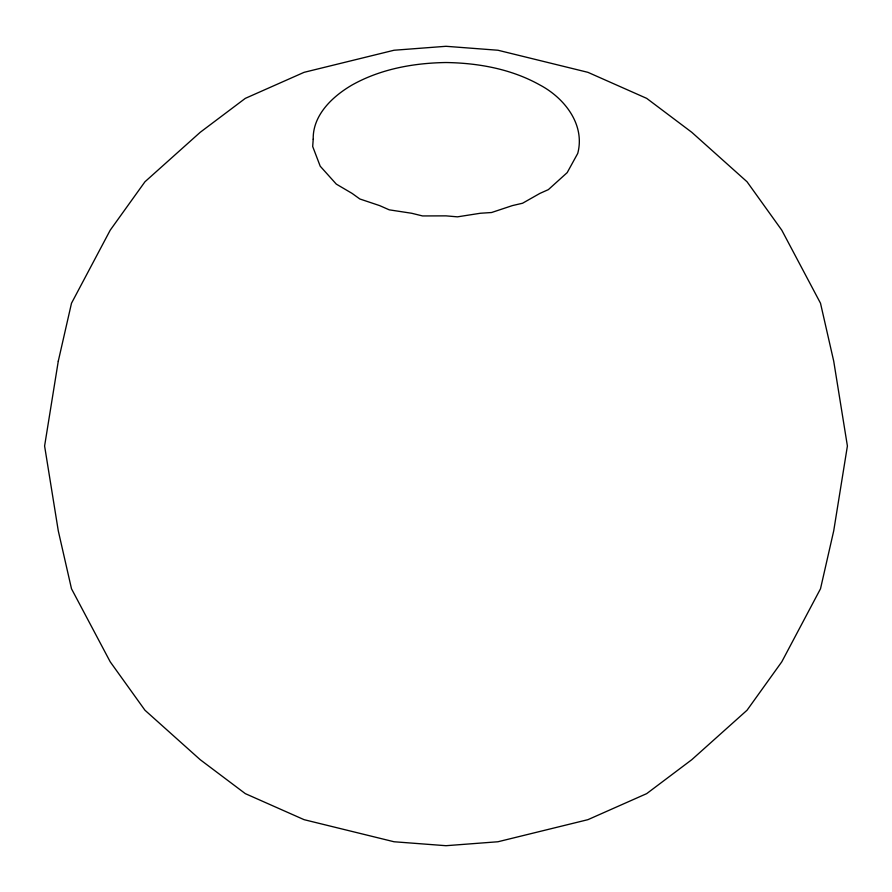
<?xml version="1.0" encoding="UTF-8"?>
<svg xmlns="http://www.w3.org/2000/svg" width="892" height="892" viewBox="0 0 892 892"><rect width="100%" height="100%" fill="white"/><g stroke="black" fill="none" stroke-linecap="round" stroke-linejoin="round"><path stroke-width="1.34" d="M313.215 139.197L312.691 146.5L320.206 166.191L336.284 184.098L352.106 193.408L359.844 198.983L379.602 205.595L389.269 209.843L411.636 213.255L422.563 215.942L446 215.864L457.462 216.845L480.364 213.255L491.57 212.519L512.398 205.595L522.578 203.231L539.894 193.408L548.368 189.628L567.178 172.635L577.737 153.413C585.386 124.467 564.346 97.897 539.894 84.985C511.395 68.996 478.391 63.009 446 62.529C413.609 63.02 380.616 68.985 352.106 84.985C332.649 96.28 312.657 115.023 313.215 139.197M58.281 361.171L44.6 446L58.281 530.829L71.494 588.765L110.218 661.819L144.95 710.222L200.198 759.683L245.3 793.624L304.083 819.67L394.052 841.758L446 845.705L497.948 841.758L587.917 819.67L646.7 793.624L691.802 759.683L747.05 710.222L781.782 661.819L820.506 588.765L833.719 530.829L847.4 446L833.719 361.171L820.506 303.235L781.782 230.181L747.05 181.778L691.802 132.317L646.7 98.376L587.917 72.33L497.948 50.242L446 46.295L394.052 50.242L304.083 72.33L245.3 98.376L200.198 132.317L144.95 181.778L110.218 230.181L71.494 303.235L58.281 361.171"/></g></svg>
